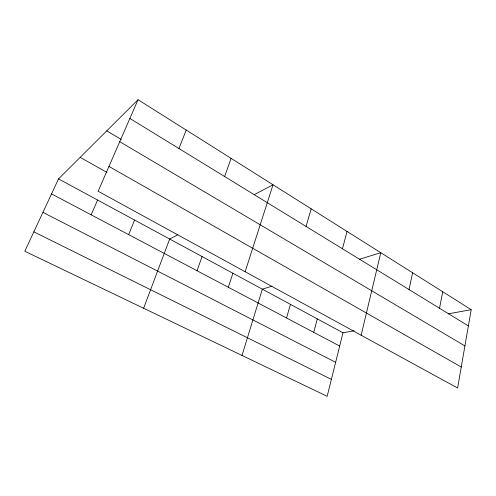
<?xml version="1.0" encoding="UTF-8"?>
<svg xmlns="http://www.w3.org/2000/svg" width="496" height="496" viewBox="0 0 496 496"><rect width="100%" height="100%" fill="white"/><g stroke="black" fill="none" stroke-linecap="round" stroke-linejoin="round"><path stroke-width="0.74" d="M471.2 309.696L457.603 388.027L98.134 191.264L138.049 99.696L471.2 309.696L448.204 313.838M439.53 308.252L442.723 291.741M409.026 289.552L412.629 272.775M361.15 335.234L380.779 252.7L359.383 259.284M354.014 330.801L342.99 332.785L327.162 396.304L24.8 251.249L58.522 178.907L138.049 99.696M342.463 248.756L347.02 231.421M313.708 332.339L317.297 318.885M286.539 317.992L290.445 304.358M306.051 226.436L311.172 208.822M242.023 355.458L262.347 289.162L271.833 286.242M245.142 271.734L273.029 184.779L254.119 194.705M228.315 287.252L232.915 273.24M197.067 270.748L202.058 256.55M224.638 176.533L231.099 158.348M143.623 308.252L169.669 239.029L177.537 234.899M178.944 148.527L186.211 130.057M128.669 234.639L134.565 220.044M91.152 214.824L97.569 200.031M33.846 231.849L331.378 379.39M42.929 212.356L335.637 362.309M51.528 193.905L339.686 346.053M58.522 178.907L342.99 332.785M80.172 157.337L107.068 172.515M108.959 166.427L461.249 367.021M119.747 141.682L464.913 345.917M106.764 130.851L121.247 139.45M129.871 118.445L468.379 325.94"/></g></svg>
